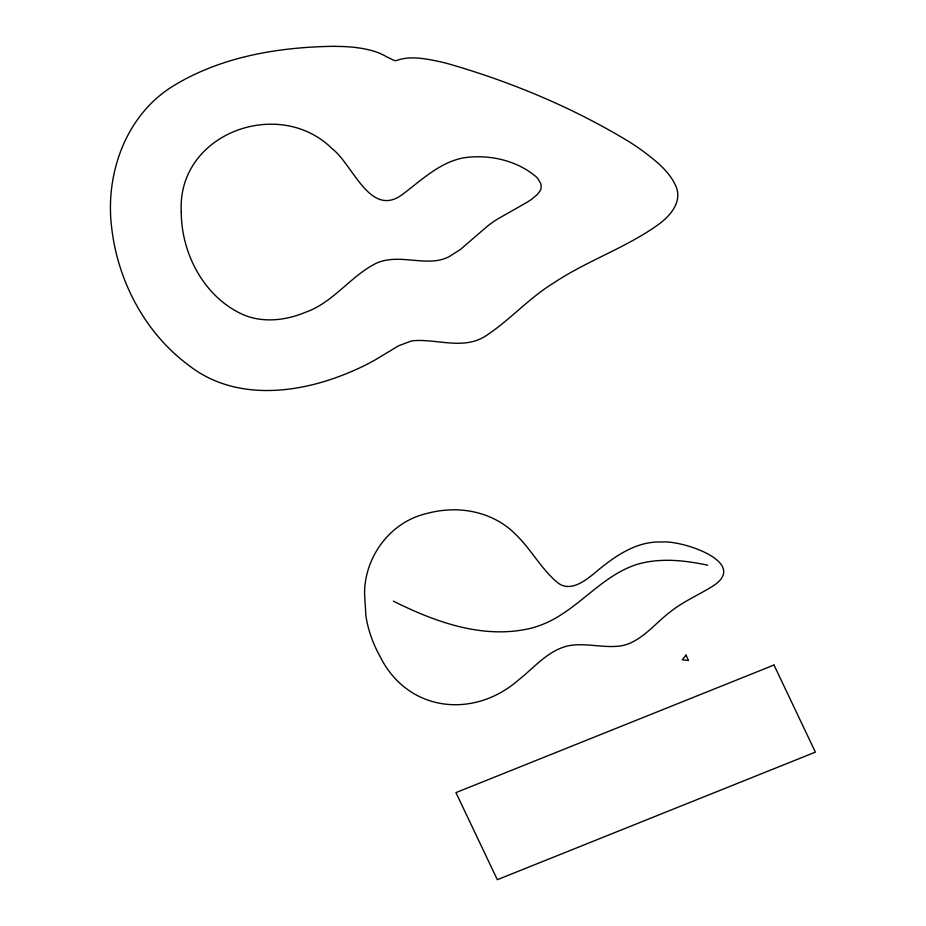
<?xml version="1.0" encoding="UTF-8"?>
<svg xmlns="http://www.w3.org/2000/svg" width="926" height="926" viewBox="0 0 926 926"><rect width="100%" height="100%" fill="white"/><g stroke="black" fill="none" stroke-linecap="round" stroke-linejoin="round"><path stroke-width="1.39" d="M334.274 46.312C278.136 47.041 219.775 56.775 171.541 87.032C125.195 116.479 104.939 174.91 111.699 227.889C117.857 281.701 145.59 333.835 189.633 365.99C236.419 401.988 300.73 393.538 351.556 371.476A218.976 203.037 4.1 0 0 376.292 359.242L398.562 345.803L410.612 341.254A36.091 33.463 4.1 0 1 414.616 340.606C437.963 339.229 463.313 349.75 484.958 336.439C509.069 320.917 528.19 298.762 552.66 283.611A290.706 269.535 4.1 0 1 569.536 273.216C598.092 256.884 629.171 245.008 656.221 226.06C669.012 217.448 683.238 202.319 675.714 185.744C668.78 170.558 654.925 160.082 641.903 150.336A284.872 264.13 4.1 0 0 629.205 141.782C572.418 107.347 510.376 81.465 446.552 63.292A252.485 234.093 4.1 0 0 439.248 61.544C425.3 58.685 410.299 55.502 396.467 60.537A7.42 6.876 4.1 0 1 394.372 60.56L386.489 56.729A38.441 35.639 4.1 0 0 384.255 55.444L380.019 53.43M357.147 47.712L358.617 47.909A108.053 100.182 4.1 0 1 364.219 48.823L369.347 49.935A67.934 62.991 4.1 0 1 380.019 53.419M707.719 565.207C684.893 560.323 660.701 557.683 637.91 564.108C604.273 574.409 582.304 604.308 551.78 620.2A95.32 88.375 4.1 0 1 530.39 628.384C483.279 639.484 435.116 622.04 393.342 601.124M334.274 46.381A185.119 171.634 4.1 0 1 357.147 47.631M181.264 211.938C181.299 253.4 203.882 296.702 242.473 314.365C262.486 323.232 285.717 320.558 305.441 312.293C333.661 302.455 350.711 275.635 377.021 262.88A42.619 39.517 4.1 0 1 381.651 261.259C399.581 256.166 418.077 262.834 436.239 260.657A40.061 37.144 4.1 0 0 448.716 256.93L460.65 249.291L487.446 226.152A126.804 117.567 4.1 0 1 497.482 219.092L526.223 202.771A97.253 90.169 4.1 0 0 531.327 199.495L537.265 194.599L540.24 190.629A10.394 9.642 4.1 0 0 540.992 188.395L541.108 187.631A11.378 10.545 4.1 0 0 540.564 183.128L537.832 178.637A29.516 27.363 4.1 0 0 536.304 176.935C516.72 160.175 488.766 154.075 463.567 157.837C440.209 162.27 422.395 179.32 404.118 193.175C370.643 220.376 353.547 165.048 332.145 148.692C279.108 96.096 176.831 133.275 181.264 211.938M364.543 593.485L365.932 616.195A136.446 126.515 4.1 0 0 379.845 656.036C407.278 712.036 473.556 719.294 518.421 680.043C534.487 667.53 548.342 649.809 569.293 645.607C585.753 642.806 602.305 647.876 618.811 646.163A38.024 35.257 4.1 0 0 629.286 643.524C645.179 636.752 656.129 622.723 669.567 612.422C682.115 602.224 697.023 595.719 710.751 587.373C752.502 563.135 681.756 539.881 661.743 542.034C636.44 540.934 614.771 556.26 596.251 571.712C585.811 580.37 569.965 593.462 556.815 582.014C540.807 568.309 530.922 549.049 515.736 534.522C498.489 516.743 473.117 508.548 448.67 509.971A96.813 89.764 4.1 0 0 426.388 513.617C390.228 522.009 364.601 556.815 364.543 593.485M685.981 655.11L682.265 659.798L688.527 660.481L685.981 655.11M773.997 665.03L455.939 792.61L497.331 879.7L815.389 752.132L773.997 665.03"/></g></svg>
